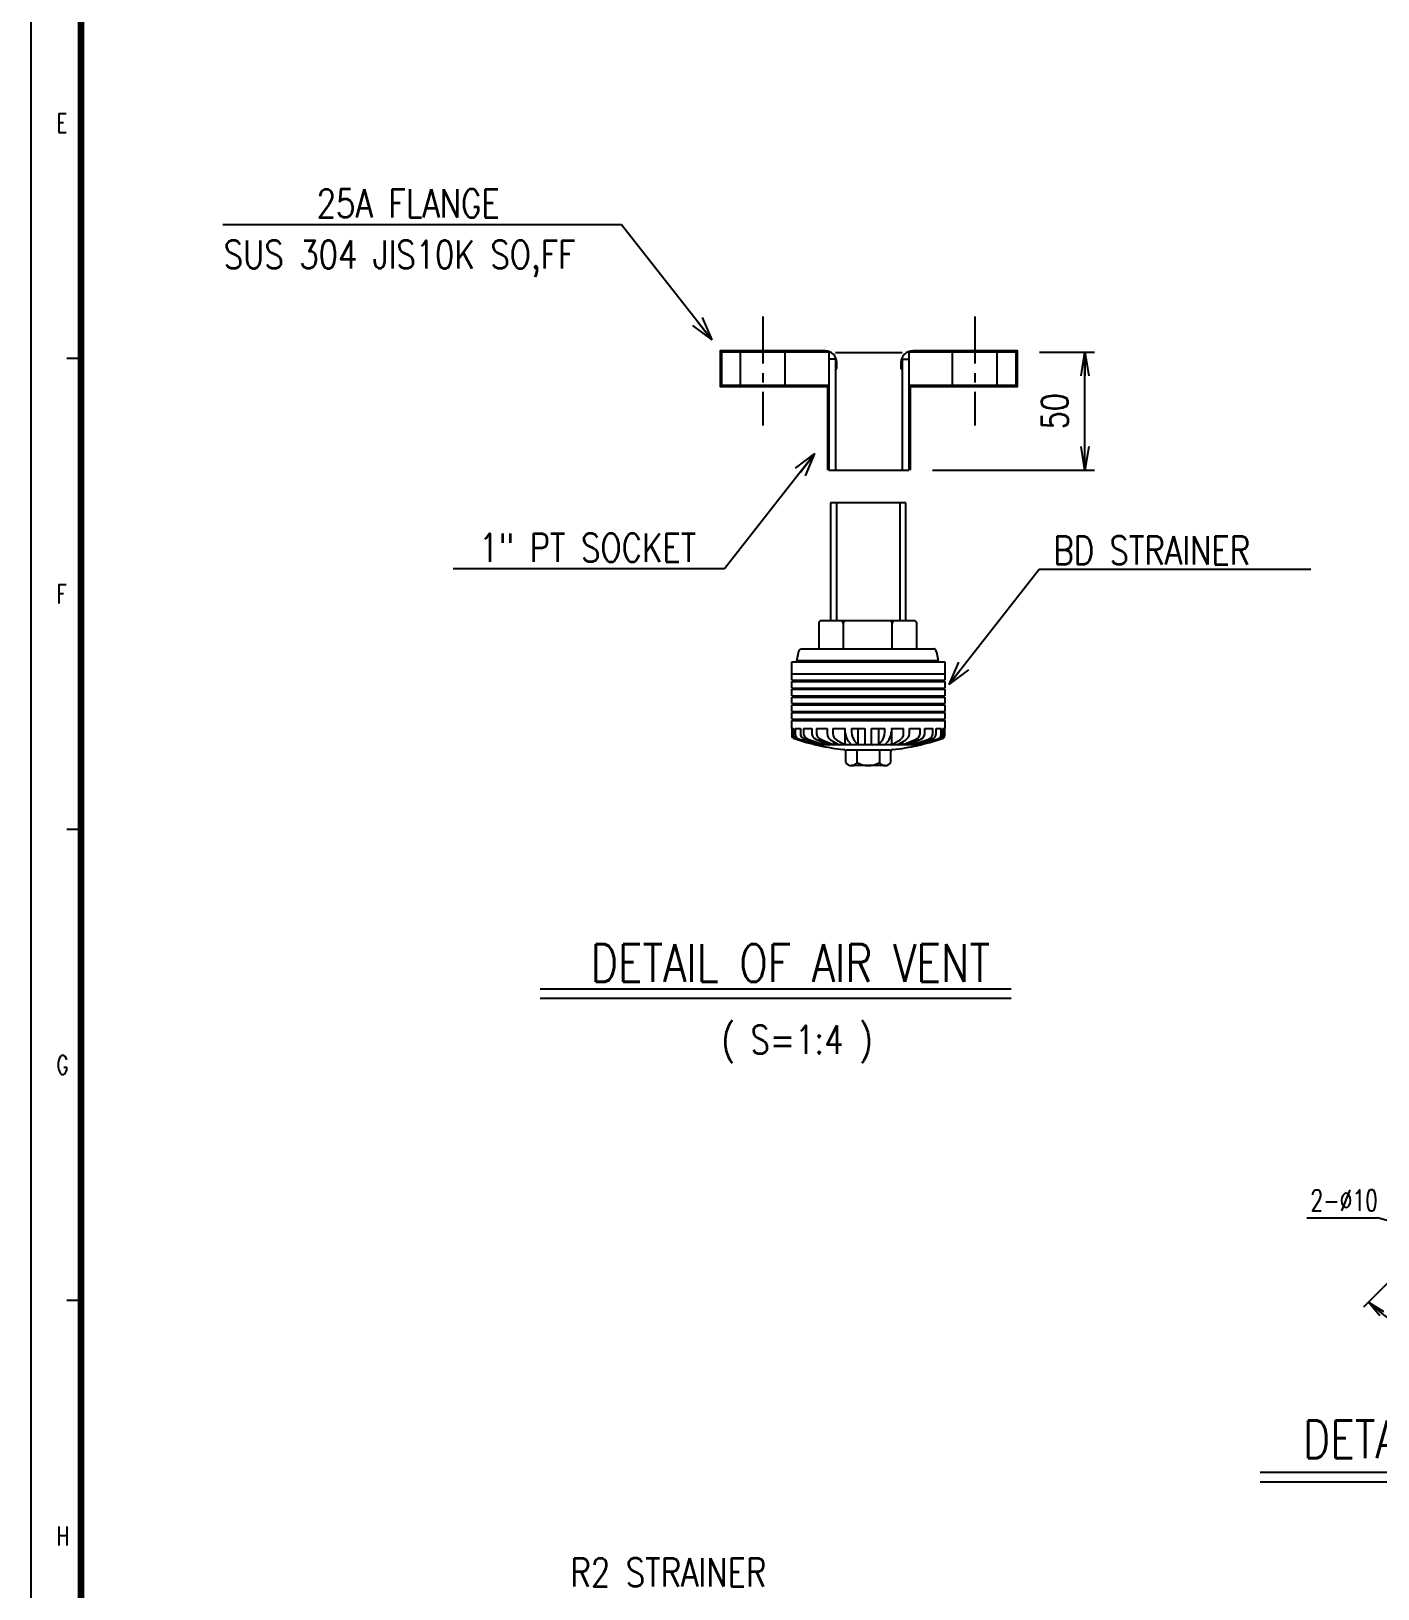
# Model space of a CAD drawing. Extents: x 0 to 36769, y -42 to 11490.
# Drawn here: x 16428 to 19286, y 3768 to 7075 of the extents above; entities that cross this region are included whole.
import ezdxf
from ezdxf.enums import TextEntityAlignment as Align

# ---------------------------------------------------------------- set-up
doc = ezdxf.new("R2010")
doc.units = 0
doc.header["$LTSCALE"] = 160
doc.header["$MEASUREMENT"] = 0
doc.linetypes.add('CENTER', pattern=[2, 1.25, -0.25, 0.25, -0.25])
doc.layers.get('0').update_dxf_attribs({"linetype": 'CONTINUOUS'})
doc.layers.get('DEFPOINTS').update_dxf_attribs({"linetype": 'CONTINUOUS'})
for name, color, linetype in [('BALLOON', 1, 'CONTINUOUS'), ('DIM', 7, 'CONTINUOUS'), ('EQI', 3, 'CONTINUOUS'), ('T-F', 7, 'CONTINUOUS'), ('T-N', 4, 'CONTINUOUS'), ('TEXT', 7, 'CONTINUOUS'), ('ZL', 5, 'CONTINUOUS')]:
    doc.layers.add(name, color=color, linetype=linetype)
doc.styles.add('DIM', font='ROMANS', dxfattribs={"width": 0.7, "bigfont": 'EXTFONT.shx'})
doc.styles.add('NMS', font='romans.shx', dxfattribs={"width": 0.7, "bigfont": 'EXTFONT.shx'})
doc.styles.add('NMS2', font='romans.shx', dxfattribs={"width": 0.7})
doc.styles.add('ROMANSEXTFONT', font='romans.shx', dxfattribs={"width": 0.8, "bigfont": 'extfont.shx'})
doc.dimstyles.new('NMS-13', dxfattribs={"dimscale": 20, "dimtxt": 3, "dimasz": 2.5, "dimexe": 1, "dimexo": 1, "dimgap": 0.5, "dimtad": 3, "dimdec": 4, "dimrnd": 1, "dimdsep": 46, "dimtxsty": 'NMS', "dimblk1": 'OPEN', "dimblk2": 'OPEN', "dimsah": 1, "dimcen": 0, "dimclrd": 256, "dimclre": 256, "dimclrt": 4, "dimadec": 0, "dimazin": 0, "dimtfac": 0.06, "dimtdec": 4, "dimtix": 1, "dimtmove": 2, "dimatfit": 3, "dimldrblk": 'OPEN', "dimfxl": 0, "dimtvp": 0.666667, "dimtolj": 1, "dimarcsym": 0})
doc.dimstyles.get("Standard").update_dxf_attribs({"dimscale": 20, "dimtxt": 2.8, "dimasz": 2.5, "dimexe": 1, "dimexo": 2.5, "dimgap": 0.8, "dimtad": 1, "dimdec": 0, "dimrnd": 0.5, "dimzin": 9, "dimdsep": 46, "dimtxsty": 'ROMANSEXTFONT', "dimblk": 'OPEN', "dimcen": -0.6, "dimclrd": 256, "dimclre": 256, "dimclrt": 2, "dimadec": 0, "dimazin": 0, "dimtfac": 1, "dimtdec": 0, "dimtmove": 1, "dimatfit": 3, "dimldrblk": 'OPEN', "dimfxl": 0, "dimtvp": 1, "dimtolj": 1, "dimtzin": 9, "dimarcsym": 0})

# ---------------------------------------------------------------- blocks, each defined once
blk = doc.blocks.new('_OPEN')
at = {"color": 0, "linetype": 'ByBlock'}
for p, q in [((-1, 0.167), (0, 0)), ((0, 0), (-1, -0.167)), ((0, 0), (-1, 0))]:
    blk.add_line(p, q, dxfattribs=at)
blk = doc.blocks.new('*D80')
at = {"linetype": 'ByBlock'}
for p, q in [((19387.3, 4498.2), (19255.1, 4366.1)), ((19457.2, 4469.3), (19457.2, 4282.4))]:
    blk.add_line(p, q, dxfattribs=at)
blk.add_arc((19457.2, 4568.2), 270.8, 232.9417, 262.0583, dxfattribs=at)
at = {"layer": 'DEFPOINTS', "linetype": 'ByBlock'}
for p in [(19457.2, 4645.1), (19457.2, 4568.2), (19397.9, 4508.8), (19457.2, 4484.3)]:
    blk.add_point(p, dxfattribs=at)
at = {"linetype": 'ByBlock', "xscale": 37.5, "yscale": 37.5, "zscale": 37.5}
for p, rotation in [((19265.7, 4376.7), 138.970868382518), ((19457.2, 4297.4), 356.0291316174861)]:
    blk.add_blockref('_OPEN', p, dxfattribs=dict(at, rotation=rotation))
at = {"color": 2, "linetype": 'ByBlock', "insert": (19375, 4346.2), "char_height": 45, "attachment_point": 5, "rotation": 339.6869, "style": 'NMS2'}
blk.add_mtext('\\A1;45%%d', dxfattribs=at)
blk = doc.blocks.new('YA_1')
at = {"color": 0, "linetype": 'Continuous'}
for p in [(-1, 0.268), (-1, -0.268), (-1, 0)]:
    blk.add_line(p, (0, 0), dxfattribs=at)
blk = doc.blocks.new('*D109')
at = {"linetype": 'ByBlock'}
for p, q in [((18568, 6393.1), (18684.2, 6393.1)), ((18664.2, 6143.1), (18664.2, 6393.1)), ((18290.5, 6143.1), (18290.5, 6143.1)), ((18340.5, 6143.1), (18684.2, 6143.1))]:
    blk.add_line(p, q, dxfattribs=at)
at = {"layer": 'DEFPOINTS', "linetype": 'ByBlock'}
for p in [(18518, 6393.1), (18290.5, 6143.1)]:
    blk.add_point(p, dxfattribs=at)
at = {"linetype": 'ByBlock', "xscale": 50, "yscale": 50, "zscale": 50}
for p, rotation in [((18664.2, 6393.1), 90), ((18664.2, 6143.1), 270)]:
    blk.add_blockref('_OPEN', p, dxfattribs=dict(at, rotation=rotation))
at = {"color": 2, "linetype": 'ByBlock', "insert": (18600.2, 6268.1), "char_height": 56, "attachment_point": 5, "rotation": 90, "style": 'ROMANSEXTFONT'}
blk.add_mtext('50', dxfattribs=at)

msp = doc.modelspace()

# ---------------------------------------------------------------- linework, layer by layer
at = {"color": 7}
for p, q in [((17507.76306, 5041.69131), (18507.76306, 5041.69131)), ((17507.76306, 5021.69131), (18507.76306, 5021.69131)), ((19036.08717, 4015.10642), (19809.14973, 4015.10642)), ((19036.08717, 3995.10642), (19809.14973, 3995.10642))]:
    msp.add_line(p, q, dxfattribs=at)
at = {"layer": 'BALLOON', "color": 0}
for p, q in [((18091.24013, 6178.11304), (17899.50404, 5933.33741)), ((18375.57393, 5687.65039), (18567.31002, 5932.42602))]:
    msp.add_line(p, q, dxfattribs=at)
at = {"layer": 'DIM'}
msp.add_line((18567.31002, 5932.42602), (19143.68668, 5932.42602), dxfattribs=at)
at = {"layer": 'DIM', "color": 0}
for p in [(19135.2512, 4555.6547), (19371.36781, 4531.00532)]:
    msp.add_line(p, (19285.08399, 4555.6547), dxfattribs=at)
at = {"layer": 'EQI', "color": 1, "linetype": 'CENTER', "ltscale": 0.5}
for p, q in [((17980.54719, 6469.10023), (17980.54719, 6237.99139)), ((18430.5473, 6469.10023), (18430.5473, 6237.99139))]:
    msp.add_line(p, q, dxfattribs=at)
at = {"layer": 'EQI', "color": 4, "linetype": 'ByBlock'}
for p, q in [((17933.04725, 6323.14239), (17933.04725, 6393.14239)), ((18028.04725, 6323.14239), (18028.04725, 6393.14239)), ((18383.04725, 6323.14239), (18383.04725, 6393.14239)), ((18478.04725, 6323.14239), (18478.04725, 6393.14239))]:
    msp.add_line(p, q, dxfattribs=at)
at = {"layer": 'EQI'}
for p, q in [((18120.54725, 6393.14239), (18120.54725, 6143.14239)), ((18290.54725, 6393.14239), (18290.54725, 6143.14239)), ((18134.54725, 6378.14239), (18120.54725, 6378.14239)), ((18134.54725, 6378.14239), (18134.54725, 6143.14239)), ((18276.54725, 6378.14239), (18276.54725, 6143.14239)), ((18276.54725, 6378.14239), (18290.54725, 6378.14239)), ((18120.54725, 6143.14239), (18290.54725, 6143.14239))]:
    msp.add_line(p, q, dxfattribs=at)
at = {"layer": 'EQI', "color": 4}
for p, q in [((18117.54725, 6320.14239), (18117.54725, 6143.14239)), ((18293.54725, 6320.14239), (18293.54725, 6143.14239))]:
    msp.add_line(p, q, dxfattribs=at)
at = {"layer": 'EQI', "color": 3}
for p, q in [((18284.29674, 6073.14239), (18124.29448, 6073.14239)), ((18284.29674, 5823.14239), (18284.29674, 6073.14239)), ((18302.04461, 5823.14239), (18104.04335, 5823.14239)), ((18099.04333, 5818.14237), (18099.04333, 5763.14215)), ((18151.04548, 5818.14237), (18151.04548, 5763.14215)), ((18255.04492, 5763.14215), (18255.04492, 5818.14237)), ((18307.04463, 5763.14215), (18307.04463, 5818.14237)), ((18054.54183, 5748.43418), (18056.13056, 5755.64212)), ((18056.13056, 5755.64212), (18057.42205, 5759.27433)), ((18057.42205, 5759.27433), (18058.88148, 5761.78901)), ((18058.88148, 5761.78901), (18059.65675, 5762.59566)), ((18059.65675, 5762.59566), (18060.4538, 5763.09231)), ((18060.4538, 5763.09231), (18061.26608, 5763.27491)), ((18061.26608, 5763.27491), (18062.08762, 5763.14215)), ((18062.08762, 5763.14215), (18344.25669, 5763.14215)), ((18344.82424, 5763.27491), (18344.00279, 5763.14215)), ((18345.63643, 5763.09234), (18344.82424, 5763.27491)), ((18346.43339, 5762.59573), (18345.63643, 5763.09234)), ((18347.2086, 5761.78914), (18346.43339, 5762.59573)), ((18348.66804, 5759.27451), (18347.2086, 5761.78914)), ((18349.95984, 5755.64212), (18348.66804, 5759.27451)), ((18351.54943, 5748.43418), (18349.95984, 5755.64212)), ((18041.79701, 5735.64204), (18366.79585, 5735.64204)), ((18041.79701, 5710.63707), (18041.79701, 5735.64204)), ((18053.04705, 5738.14205), (18054.54183, 5748.43418)), ((18353.04335, 5738.14205), (18053.04705, 5738.14205)), ((18055.55072, 5735.63701), (18053.05132, 5738.13671)), ((18188.04514, 5735.64204), (18055.54462, 5735.64204)), ((18303.29462, 5735.64204), (18105.29335, 5735.64204)), ((18188.04514, 5735.64204), (18188.04514, 5738.14205)), ((18218.04526, 5738.14205), (18218.04526, 5735.64204)), ((18350.54578, 5735.64204), (18218.04526, 5735.64204)), ((18353.04823, 5738.14037), (18350.54822, 5735.64067)), ((18353.04579, 5738.14205), (18351.54943, 5748.43418)), ((18366.79585, 5735.64204), (18366.79585, 5710.63707)), ((18041.79701, 5710.63707), (18366.79585, 5710.63707)), ((18041.79701, 5696.63799), (18041.79701, 5710.63707)), ((18041.79701, 5696.63799), (18366.79585, 5696.63799)), ((18041.79701, 5694.13798), (18366.79585, 5694.13798)), ((18041.79701, 5680.13646), (18041.79701, 5694.13798)), ((18046.79703, 5694.13798), (18046.79703, 5696.63799)), ((18361.79583, 5696.63799), (18361.79583, 5694.13798)), ((18366.79585, 5710.63707), (18366.79585, 5696.63799)), ((18366.79585, 5694.13798), (18366.79585, 5680.13646)), ((18041.79701, 5680.13646), (18366.79585, 5680.13646)), ((18041.79701, 5677.63646), (18366.79585, 5677.63646)), ((18041.79701, 5663.63738), (18041.79701, 5677.63646)), ((18041.79701, 5663.63738), (18366.79585, 5663.63738)), ((18041.79701, 5661.13737), (18366.79585, 5661.13737)), ((18041.79701, 5647.13585), (18041.79701, 5661.13737)), ((18046.79703, 5677.63646), (18046.79703, 5680.13646)), ((18046.79703, 5661.13737), (18046.79703, 5663.63738)), ((18361.79583, 5680.13646), (18361.79583, 5677.63646)), ((18361.79583, 5663.63738), (18361.79583, 5661.13737)), ((18366.79585, 5677.63646), (18366.79585, 5663.63738)), ((18366.79585, 5661.13737), (18366.79585, 5647.13585)), ((18041.79701, 5647.13585), (18366.79585, 5647.13585)), ((18041.79701, 5644.63584), (18366.79585, 5644.63584)), ((18041.79701, 5630.63676), (18041.79701, 5644.63584)), ((18041.79701, 5630.63676), (18366.79585, 5630.63676)), ((18041.79701, 5628.13675), (18366.79585, 5628.13675)), ((18041.79701, 5614.13767), (18041.79701, 5628.13675)), ((18046.79703, 5644.63584), (18046.79703, 5647.13585)), ((18046.79703, 5628.13675), (18046.79703, 5630.63676)), ((18361.79583, 5647.13585), (18361.79583, 5644.63584)), ((18361.79583, 5630.63676), (18361.79583, 5628.13675)), ((18366.79585, 5644.63584), (18366.79585, 5630.63676)), ((18366.79585, 5628.13675), (18366.79585, 5614.13767)), ((18041.79701, 5614.13767), (18366.79585, 5614.13767)), ((18041.79701, 5611.63766), (18366.79585, 5611.63766)), ((18041.79701, 5594.13759), (18041.79701, 5611.63766)), ((18041.79701, 5594.13759), (18045.66909, 5594.13759)), ((18041.79701, 5594.13759), (18041.79701, 5580.18246)), ((18045.66909, 5594.13759), (18045.66909, 5581.20785)), ((18046.79703, 5611.63766), (18046.79703, 5614.13767)), ((18049.29215, 5594.13759), (18049.29215, 5582.32114)), ((18049.29215, 5594.13759), (18060.19552, 5594.13759)), ((18060.19552, 5594.13759), (18060.19552, 5583.87144)), ((18067.1975, 5594.13759), (18067.1975, 5583.87144)), ((18067.1975, 5594.13759), (18084.5462, 5594.13759)), ((18084.5462, 5594.13759), (18084.5462, 5583.92515)), ((18094.44614, 5594.13759), (18117.05853, 5594.13759)), ((18094.44614, 5594.13759), (18094.44614, 5583.92515)), ((18117.05853, 5594.13759), (18117.05853, 5583.50278)), ((18129.18261, 5594.13759), (18129.18261, 5583.50278)), ((18129.18261, 5594.13759), (18155.51328, 5594.13759)), ((18155.26425, 5559.6355), (18155.26425, 5594.13759)), ((18169.03628, 5594.13759), (18169.03628, 5586.26403)), ((18169.03628, 5594.13759), (18197.29567, 5594.13759)), ((18182.53975, 5559.6355), (18182.53975, 5594.13759)), ((18197.29567, 5594.13759), (18197.29567, 5559.6355)), ((18211.29475, 5559.6355), (18211.29475, 5594.13759)), ((18211.29475, 5594.13759), (18239.55169, 5594.13759)), ((18226.05066, 5594.13759), (18226.05066, 5559.6355)), ((18239.55169, 5586.26403), (18239.55169, 5594.13759)), ((18253.0747, 5594.13759), (18279.40781, 5594.13759)), ((18253.32372, 5594.13759), (18253.32372, 5559.6355)), ((18279.40781, 5583.50278), (18279.40781, 5594.13759)), ((18291.53188, 5583.50278), (18291.53188, 5594.13759)), ((18291.53188, 5594.13759), (18314.14183, 5594.13759)), ((18314.14183, 5583.92515), (18314.14183, 5594.13759)), ((18324.04177, 5583.92515), (18324.04177, 5594.13759)), ((18324.04177, 5594.13759), (18341.39291, 5594.13759)), ((18341.39291, 5583.87144), (18341.39291, 5594.13759)), ((18348.39245, 5583.87144), (18348.39245, 5594.13759)), ((18348.39245, 5594.13759), (18359.3007, 5594.13759)), ((18359.3007, 5582.32114), (18359.3007, 5594.13759)), ((18361.79583, 5614.13767), (18361.79583, 5611.63766)), ((18362.92376, 5594.13759), (18366.79585, 5594.13759)), ((18362.92376, 5581.20785), (18362.92376, 5594.13759)), ((18366.79585, 5611.63766), (18366.79585, 5594.13759)), ((18366.79585, 5580.18246), (18366.79585, 5594.13759)), ((18051.70122, 5573.06962), (18096.05381, 5559.63421)), ((18056.38691, 5572.74873), (18099.67626, 5559.63527)), ((18068.69409, 5572.02698), (18105.37331, 5559.63436)), ((18075.69302, 5572.02775), (18112.37163, 5559.63512)), ((18092.88913, 5571.44616), (18121.43782, 5559.63276)), ((18314.70091, 5559.6355), (18093.8895, 5559.6355)), ((18099.68481, 5559.63405), (18099.68481, 5561.56033)), ((18102.78419, 5571.44829), (18131.33288, 5559.63489)), ((18112.37895, 5559.63649), (18112.37895, 5563.38407)), ((18124.48166, 5570.55458), (18143.14018, 5559.63535)), ((18131.33532, 5559.63611), (18131.33532, 5566.54532)), ((18136.60512, 5570.55428), (18155.26364, 5559.63504)), ((18163.04687, 5566.38403), (18169.01919, 5559.6326)), ((18176.57171, 5566.38525), (18182.54402, 5559.63382)), ((18226.04944, 5559.63077), (18232.02176, 5566.3822)), ((18239.57733, 5559.63443), (18245.54903, 5566.38586)), ((18253.32616, 5559.63443), (18271.98468, 5570.55336)), ((18265.45084, 5559.6326), (18284.10936, 5570.55153)), ((18277.25265, 5559.64054), (18305.80073, 5571.45394)), ((18277.25265, 5566.5457), (18277.25265, 5559.63649)), ((18287.15137, 5559.63825), (18315.69945, 5571.45165)), ((18296.20902, 5563.38468), (18296.20902, 5559.63466)), ((18296.21573, 5559.63123), (18332.89496, 5572.02386)), ((18303.2171, 5559.6294), (18339.89572, 5572.02203)), ((18308.9056, 5561.56178), (18308.9056, 5559.6355)), ((18308.90988, 5559.63443), (18352.1974, 5572.74713)), ((18312.5366, 5559.63871), (18356.88858, 5573.07412)), ((18156.79502, 5549.13741), (18251.79539, 5549.13741)), ((18156.79502, 5521.9971), (18156.79502, 5544.63788)), ((18180.54511, 5521.9971), (18180.54511, 5549.13741)), ((18228.0453, 5549.13741), (18228.0453, 5521.9971)), ((18251.79539, 5544.63788), (18251.79539, 5521.9971)), ((18251.79539, 5544.63788), (18251.79539, 5521.9971)), ((18204.29521, 5515.63477), (18168.67007, 5515.63477)), ((18239.92035, 5515.63477), (18204.29521, 5515.63477))]:
    msp.add_line(p, q, dxfattribs=at)
at = {"layer": 'EQI', "color": 7}
for p, q in [((18136.79616, 6073.14239), (18136.79616, 5823.14239)), ((18271.79669, 5823.14239), (18271.79669, 6073.14239))]:
    msp.add_line(p, q, dxfattribs=at)
at = {"layer": 'EQI', "color": 4, "linetype": 'ByBlock'}
for points in [[(18137.54725, 6358.14239), (18137.54725, 6371.14239, 0.4142135624), (18112.54725, 6396.14239), (17890.04725, 6396.14239), (17890.04725, 6320.14239), (18117.54725, 6320.14239)], [(18293.54725, 6320.14239), (18521.04725, 6320.14239), (18521.04725, 6396.14239), (18298.54725, 6396.14239, 0.4142135624), (18273.54725, 6371.14239), (18273.54725, 6358.14239)]]:
    msp.add_lwpolyline(points, format="xyb", dxfattribs=at)
at = {"layer": 'EQI', "linetype": 'ByBlock'}
for points in [[(18120.54725, 6393.14239), (17893.04725, 6393.14239), (17893.04725, 6323.14239), (18120.54725, 6323.14239)], [(18290.54725, 6323.14239), (18518.04725, 6323.14239), (18518.04725, 6393.14239), (18290.54725, 6393.14239)]]:
    msp.add_lwpolyline(points, dxfattribs=at)
at = {"layer": 'EQI', "color": 3}
msp.add_lwpolyline([(18124.29611, 6073.14239), (18124.29611, 5823.14239)], dxfattribs=at)
for centre, radius, start, end in [((18104.04335, 5818.14237), 5.00002, 90, 180), ((18146.04547, 5818.14237), 5.00002, 0, 90), ((18156.0455, 5818.14237), 5.00002, 90, 180), ((18250.0449, 5818.14237), 5.00002, 0, 90), ((18260.04494, 5818.14237), 5.00002, 90, 180), ((18302.04461, 5818.14237), 5.00002, 0, 90), ((18049.29704, 5580.18246), 7.50003, 180, 257.73671204), ((18054.16766, 5581.20785), 8.50003, 180, 253.14893916), ((18206.46562, 6040.38782), 493.7553, 251.24359723, 263.7067886), ((18059.28975, 5582.32114), 10.00004, 180, 253.14705239), ((18072.69557, 5583.87144), 12.50005, 180, 251.33281709), ((18079.69755, 5583.87144), 12.50005, 180, 251.33281709), ((18098.04723, 5583.92515), 13.50005, 180, 247.5205656), ((18107.94717, 5583.92515), 13.50005, 180, 247.5205656), ((18132.05859, 5583.50278), 15.00006, 180, 239.66317967), ((18144.18266, 5583.50278), 15.00006, 180, 239.66317967), ((18185.51339, 5586.26403), 30.00012, 180, 221.49417648), ((18199.0364, 5586.26403), 30.00012, 180, 221.49406734), ((18209.55157, 5586.26403), 30.00012, 318.50593265, 360), ((18223.07458, 5586.26403), 30.00012, 318.50571437, 360), ((18202.12479, 6040.38782), 493.7553, 276.29328276, 288.75647836), ((18264.40775, 5583.50278), 15.00006, 300.33682032, 360), ((18276.53182, 5583.50278), 15.00006, 300.33682032, 360), ((18300.64324, 5583.92515), 13.50005, 292.47943439, 360), ((18310.54318, 5583.92515), 13.50005, 292.47943439, 360), ((18328.89286, 5583.87144), 12.50005, 288.6671829, 360), ((18335.8924, 5583.87144), 12.50005, 288.6671829, 360), ((18349.30066, 5582.32114), 10.00004, 286.8529476, 360), ((18354.42275, 5581.20785), 8.50003, 286.85106083, 360), ((18359.29582, 5580.18246), 7.50003, 282.26328795, 360), ((18151.795, 5544.63788), 5.00002, 0, 83.70663327), ((18256.79541, 5544.63788), 5.00002, 96.29336672, 180), ((18256.79541, 5544.63788), 5.00002, 96.29336672, 180), ((18168.67007, 5529.89508), 14.26143, 213.62596842, 326.37403157), ((18204.29521, 5563.13496), 47.50019, 239.99997753, 299.99997644), ((18239.92035, 5529.89508), 14.26143, 213.62596842, 326.37403157), ((18239.92035, 5529.89508), 14.26143, 270, 326.37403157)]:
    msp.add_arc(centre, radius, start, end, dxfattribs=at)
at = {"layer": 'T-F'}
for p, q in [((16533.20113, 6380.23779), (16503.20113, 6380.23779)), ((16533.20113, 5380.23779), (16503.20113, 5380.23779)), ((16533.20113, 4380.23779), (16503.20113, 4380.23779))]:
    msp.add_line(p, q, dxfattribs=at)
at = {"layer": 'T-F', "const_width": 14}
msp.add_lwpolyline([(16533.20113, 11380.23779), (32433.20113, 11380.23779), (32433.20113, 170.23779), (16533.20113, 170.23779)], close=True, dxfattribs=at)
at = {"layer": 'TEXT'}
for p, q in [((17680.65209, 6663.9627), (16834.35182, 6663.9627)), ((18134.54725, 6392.80495), (18276.54725, 6392.80495)), ((17899.50404, 5933.33741), (17323.12738, 5933.33741))]:
    msp.add_line(p, q, dxfattribs=at)
at = {"layer": 'TEXT', "color": 0}
msp.add_line((17872.38818, 6419.18707), (17680.65209, 6663.9627), dxfattribs=at)
at = {"layer": 'TEXT', "color": 4}
for p, q in [((18134.54725, 6358.14239), (18137.54725, 6358.14239)), ((18273.54725, 6358.14239), (18276.54725, 6358.14239))]:
    msp.add_line(p, q, dxfattribs=at)
at = {"layer": 'ZL'}
msp.add_lwpolyline([(16427.60224, 11483.72736), (32525.18276, 11483.72736), (32525.18276, -29.88022), (16427.60224, -29.88022)], close=True, dxfattribs=at)

# ---------------------------------------------------------------- block references
at = {"layer": 'BALLOON', "color": 0, "yscale": 50, "zscale": 50}
for p, xscale, rotation in [((17872.38818, 6419.18707), 50.00000000000086, 308.0720834446699), ((18091.24013, 6178.11304), -50.00000000000086, 231.9279165553301), ((18375.57393, 5687.65039), -50.00000000000088, 51.9279165553301)]:
    msp.add_blockref('YA_1', p, dxfattribs=dict(at, xscale=xscale, rotation=rotation))

# ---------------------------------------------------------------- texts
at = {"color": 2, "style": 'ROMANSEXTFONT', "width": 0.8}
for s, p in [('BD STRAINER', (18596.87624, 5942.43998)), ('R2 STRAINER', (17572.20388, 3772.71312))]:
    msp.add_text(s, height=60, dxfattribs=at).set_placement(p)
for s, height, p in [('DETAIL OF AIR VENT', 80, (18039.08964, 5096.19663)), ('( S=1:4 )', 60, (18053.00125, 4929.38099)), ('DETAIL OF "c"', 80, (19430.1958, 4085.4371))]:
    msp.add_text(s, height=height, dxfattribs=at).set_placement(p, align=Align.MIDDLE)
at = {"layer": 'DIM', "color": 2, "style": 'DIM', "width": 0.7}
msp.add_text('2-%%c10', height=45, dxfattribs=at).set_placement((19142.79532, 4569.98398))
at = {"layer": 'T-N', "color": 4, "style": 'NMS2', "width": 0.7}
for s, p in [('E', (16481.52785, 6860.04774)), ('F', (16481.52785, 5860.04774)), ('G', (16481.52785, 4860.04774)), ('H', (16481.52785, 3860.04774))]:
    msp.add_text(s, height=40, dxfattribs=at).set_placement(p)
at = {"layer": 'TEXT', "color": 2, "style": 'ROMANSEXTFONT', "width": 0.8}
for s, p in [('25A FLANGE', (17033.58057, 6679.12139)), ('SUS 304 JIS10K SO,FF', (16836.27384, 6570.68626)), ('1" PT SOCKET ', (17378.39687, 5948.49611))]:
    msp.add_text(s, height=60, dxfattribs=at).set_placement(p)

# ---------------------------------------------------------------- dimensions: what is measured, and where the dimension line sits
at = {"layer": 'DIM'}
dim = msp.add_linear_dim(base=(18664.20581, 6393.14239), p1=(18290.54725, 6143.14239), p2=(18518.04725, 6393.14239), angle=90, text='50', dimstyle='Standard', dxfattribs=at)
dim.commit()
dim.dimension.update_dxf_attribs({"geometry": '*D109', "text_midpoint": (18600.20581, 6268.14239)})
dim = msp.add_angular_dim_2l(base=(19321.81102, 4333.68534), line1=((19457.19153, 4645.07676), (19457.19153, 4484.2672)), line2=((19457.19153, 4568.17126), (19397.86241, 4508.84213)), dimstyle='NMS-13', override={"dimscale": 15, "dimdec": 0, "dimrnd": 0.5, "dimtxsty": 'NMS2', "dimclrt": 2, "dimazin": 2}, dxfattribs=at)
dim.commit()
dim.dimension.update_dxf_attribs({"geometry": '*D80', "text_midpoint": (19375.03595, 4346.23215), "dimtype": 162})

doc.saveas('drawing.dxf')
